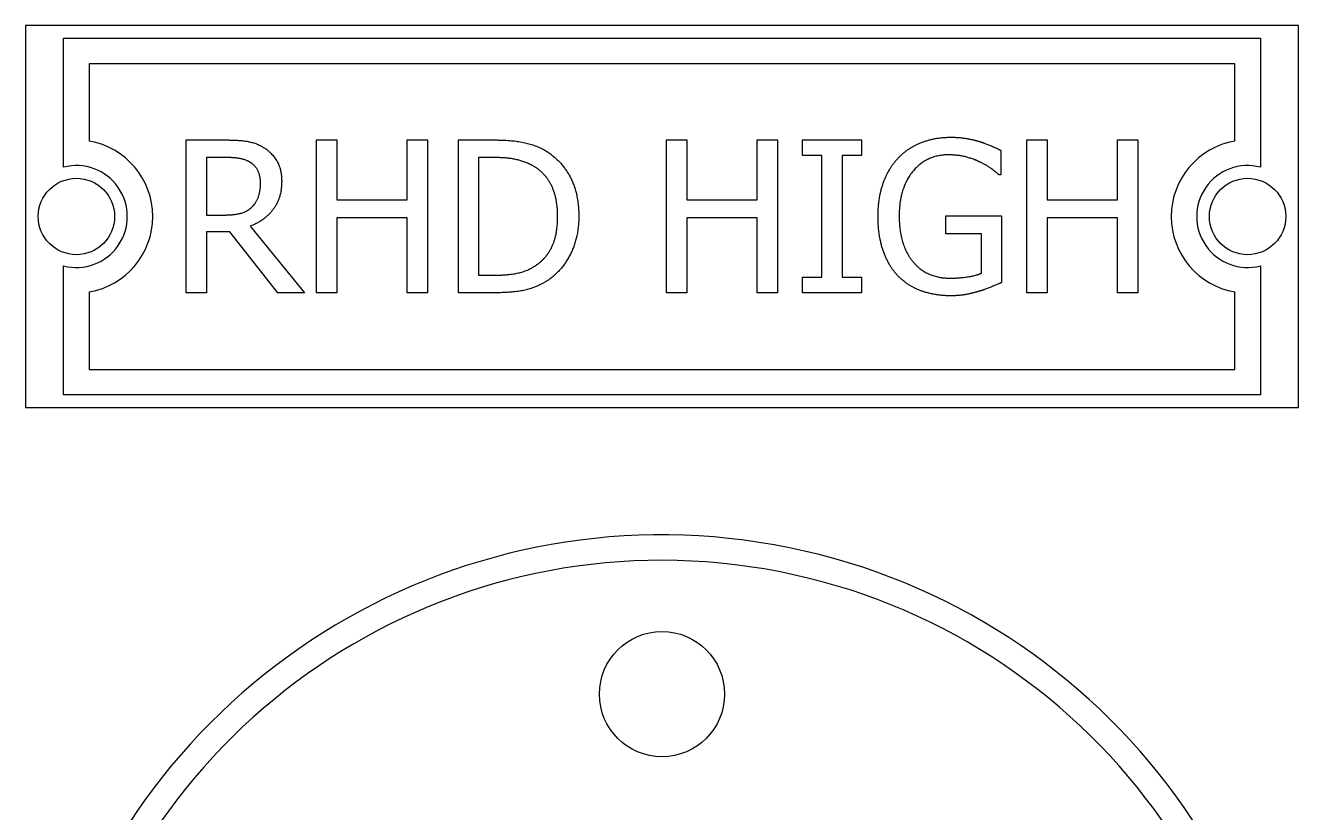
# Model space of a CAD drawing. Header units: millimetres. Extents: x 0 to 7722, y 0 to 5460.
# Drawn here: x 1525.9 to 1575.9, y 3651.1 to 3682 of the extents above; entities that cross this region are included whole.
import ezdxf

# ---------------------------------------------------------------- set-up
doc = ezdxf.new("R2010")
doc.units = ezdxf.units.MM
doc.header["$LTSCALE"] = 5
doc.layers.get('0').update_dxf_attribs({"linetype": 'CONTINUOUS'})

msp = doc.modelspace()

# ---------------------------------------------------------------- linework, layer by layer
for p, q in [((1525.931, 3681.983), (1525.931, 3666.983)), ((1575.931, 3681.983), (1525.931, 3681.983)), ((1575.931, 3666.983), (1575.931, 3681.983)), ((1527.431, 3681.483), (1574.431, 3681.483)), ((1527.431, 3676.42), (1527.431, 3681.483)), ((1574.431, 3681.483), (1574.431, 3676.42)), ((1573.431, 3680.483), (1528.431, 3680.483)), ((1528.431, 3680.483), (1528.431, 3677.441)), ((1573.431, 3677.441), (1573.431, 3680.483)), ((1532.241, 3671.488), (1532.241, 3677.488)), ((1532.241, 3677.488), (1533.787, 3677.488)), ((1537.361, 3671.488), (1537.361, 3677.488)), ((1537.361, 3677.488), (1538.158, 3677.488)), ((1538.158, 3677.488), (1538.158, 3675.135)), ((1540.92, 3675.135), (1540.92, 3677.488)), ((1540.92, 3677.488), (1541.717, 3677.488)), ((1541.717, 3677.488), (1541.717, 3671.488)), ((1542.933, 3677.488), (1544.299, 3677.488)), ((1542.933, 3671.488), (1542.933, 3677.488)), ((1551.106, 3677.488), (1551.904, 3677.488)), ((1551.106, 3671.488), (1551.106, 3677.488)), ((1551.904, 3677.488), (1551.904, 3675.135)), ((1554.665, 3677.488), (1555.463, 3677.488)), ((1554.665, 3675.135), (1554.665, 3677.488)), ((1555.463, 3677.488), (1555.463, 3671.488)), ((1556.445, 3676.875), (1556.445, 3677.488)), ((1556.445, 3677.488), (1558.769, 3677.488)), ((1558.769, 3677.488), (1558.769, 3676.875)), ((1564.239, 3677.08), (1564.239, 3676.117)), ((1565.265, 3671.488), (1565.265, 3677.488)), ((1565.265, 3677.488), (1566.062, 3677.488)), ((1566.062, 3677.488), (1566.062, 3675.135)), ((1568.824, 3675.135), (1568.824, 3677.488)), ((1568.824, 3677.488), (1569.621, 3677.488)), ((1569.621, 3677.488), (1569.621, 3671.488)), ((1533.038, 3676.798), (1533.038, 3674.541)), ((1533.831, 3676.798), (1533.038, 3676.798)), ((1544.338, 3676.798), (1543.73, 3676.798)), ((1543.73, 3676.798), (1543.73, 3672.178)), ((1557.208, 3676.875), (1556.445, 3676.875)), ((1557.208, 3672.101), (1557.208, 3676.875)), ((1558.769, 3676.875), (1558.006, 3676.875)), ((1558.006, 3676.875), (1558.006, 3672.101)), ((1564.239, 3676.117), (1564.171, 3676.117)), ((1538.158, 3675.135), (1540.92, 3675.135)), ((1551.904, 3675.135), (1554.665, 3675.135)), ((1566.062, 3675.135), (1568.824, 3675.135)), ((1533.038, 3674.541), (1533.738, 3674.541)), ((1562.085, 3674.507), (1564.263, 3674.507)), ((1562.085, 3673.807), (1562.085, 3674.507)), ((1564.263, 3674.507), (1564.263, 3671.887)), ((1534.75, 3674.099), (1536.884, 3671.488)), ((1540.92, 3674.425), (1538.158, 3674.425)), ((1538.158, 3674.425), (1538.158, 3671.488)), ((1540.92, 3671.488), (1540.92, 3674.425)), ((1551.904, 3674.425), (1551.904, 3671.488)), ((1554.665, 3674.425), (1551.904, 3674.425)), ((1554.665, 3671.488), (1554.665, 3674.425)), ((1568.824, 3674.425), (1566.062, 3674.425)), ((1566.062, 3674.425), (1566.062, 3671.488)), ((1568.824, 3671.488), (1568.824, 3674.425)), ((1533.952, 3673.875), (1533.038, 3673.875)), ((1533.038, 3673.875), (1533.038, 3671.488)), ((1535.848, 3671.488), (1533.952, 3673.875)), ((1563.476, 3673.807), (1562.085, 3673.807)), ((1563.476, 3672.256), (1563.476, 3673.807)), ((1527.431, 3667.483), (1527.431, 3672.547)), ((1574.431, 3672.547), (1574.431, 3667.483)), ((1543.73, 3672.178), (1544.338, 3672.178)), ((1556.445, 3671.488), (1556.445, 3672.101)), ((1556.445, 3672.101), (1557.208, 3672.101)), ((1558.006, 3672.101), (1558.769, 3672.101)), ((1558.769, 3672.101), (1558.769, 3671.488)), ((1528.431, 3671.525), (1528.431, 3668.483)), ((1573.431, 3668.483), (1573.431, 3671.525)), ((1533.038, 3671.488), (1532.241, 3671.488)), ((1536.884, 3671.488), (1535.848, 3671.488)), ((1538.158, 3671.488), (1537.361, 3671.488)), ((1541.717, 3671.488), (1540.92, 3671.488)), ((1544.314, 3671.488), (1542.933, 3671.488)), ((1551.904, 3671.488), (1551.106, 3671.488)), ((1555.463, 3671.488), (1554.665, 3671.488)), ((1558.769, 3671.488), (1556.445, 3671.488)), ((1566.062, 3671.488), (1565.265, 3671.488)), ((1569.621, 3671.488), (1568.824, 3671.488)), ((1528.431, 3668.483), (1573.431, 3668.483)), ((1574.431, 3667.483), (1527.431, 3667.483)), ((1525.931, 3666.983), (1575.931, 3666.983))]:
    msp.add_line(p, q)
for centre, radius in [((1527.931, 3674.483), 1.5), ((1573.931, 3674.483), 1.5), ((1550.931, 3655.733), 2.458)]:
    msp.add_circle(centre, radius)
for centre, radius, start, end in [((1527.931, 3674.483), 3, 279.5941, 80.4059), ((1573.931, 3674.483), 3, 99.5941, 260.4059), ((1527.931, 3674.483), 2, 255.5225, 104.4775), ((1573.931, 3674.483), 2, 75.5225, 284.4775), ((1550.931, 3636.983), 25, 270.3781, 164.5642), ((1550.931, 3636.983), 24, 268.5547, 164.1853)]:
    msp.add_arc(centre, radius, start, end)
for points in [[(1560.203, 3676.773), (1560.568, 3677.167), (1561.638, 3677.595), (1562.275, 3677.595)], [(1562.275, 3677.595), (1562.581, 3677.595), (1563.135, 3677.507), (1563.388, 3677.43)], [(1533.787, 3677.488), (1534.302, 3677.488), (1534.998, 3677.376), (1535.314, 3677.172)], [(1535.314, 3677.172), (1535.63, 3676.968), (1535.994, 3676.331), (1535.994, 3675.859)], [(1544.299, 3677.488), (1545.145, 3677.488), (1546.108, 3677.235), (1546.448, 3677.011)], [(1546.448, 3677.011), (1547.027, 3676.627), (1547.664, 3675.358), (1547.664, 3674.483)], [(1563.388, 3677.43), (1563.592, 3677.371), (1564.088, 3677.157), (1564.239, 3677.08)], [(1534.784, 3676.593), (1534.613, 3676.705), (1534.161, 3676.798), (1533.831, 3676.798)], [(1535.163, 3675.796), (1535.163, 3676.058), (1534.978, 3676.462), (1534.784, 3676.593)], [(1545.923, 3676.438), (1545.602, 3676.627), (1544.878, 3676.798), (1544.338, 3676.798)], [(1559.416, 3674.493), (1559.416, 3675.217), (1559.824, 3676.365), (1560.203, 3676.773)], [(1562.182, 3676.904), (1561.317, 3676.904), (1560.247, 3675.601), (1560.247, 3674.517)], [(1563.412, 3676.622), (1563.169, 3676.744), (1562.542, 3676.904), (1562.182, 3676.904)], [(1564.171, 3676.117), (1564.02, 3676.248), (1563.704, 3676.486), (1563.412, 3676.622)], [(1546.832, 3674.493), (1546.832, 3675.183), (1546.375, 3676.161), (1545.923, 3676.438)], [(1535.994, 3675.859), (1535.994, 3675.203), (1535.323, 3674.313), (1534.75, 3674.099)], [(1534.822, 3674.853), (1534.998, 3675.018), (1535.163, 3675.485), (1535.163, 3675.796)], [(1533.738, 3674.541), (1534.083, 3674.541), (1534.633, 3674.663), (1534.822, 3674.853)], [(1560.247, 3674.517), (1560.247, 3673.914), (1560.529, 3673.01), (1560.797, 3672.699)], [(1545.996, 3672.577), (1546.414, 3672.859), (1546.832, 3673.793), (1546.832, 3674.493)], [(1547.664, 3674.483), (1547.664, 3673.661), (1546.998, 3672.339), (1546.438, 3671.969)], [(1560.198, 3672.154), (1559.819, 3672.553), (1559.416, 3673.729), (1559.416, 3674.493)], [(1544.338, 3672.178), (1544.868, 3672.178), (1545.67, 3672.349), (1545.996, 3672.577)], [(1560.797, 3672.699), (1561.054, 3672.387), (1561.784, 3672.062), (1562.241, 3672.062)], [(1562.27, 3671.371), (1561.633, 3671.371), (1560.578, 3671.76), (1560.198, 3672.154)], [(1562.241, 3672.062), (1562.576, 3672.062), (1563.247, 3672.159), (1563.476, 3672.256)], [(1546.438, 3671.969), (1545.981, 3671.682), (1545.043, 3671.488), (1544.314, 3671.488)], [(1563.378, 3671.546), (1563.082, 3671.459), (1562.605, 3671.371), (1562.27, 3671.371)], [(1564.263, 3671.887), (1564.113, 3671.819), (1563.597, 3671.61), (1563.378, 3671.546)]]:
    msp.add_open_spline(points, degree=2)

doc.saveas('drawing.dxf')
